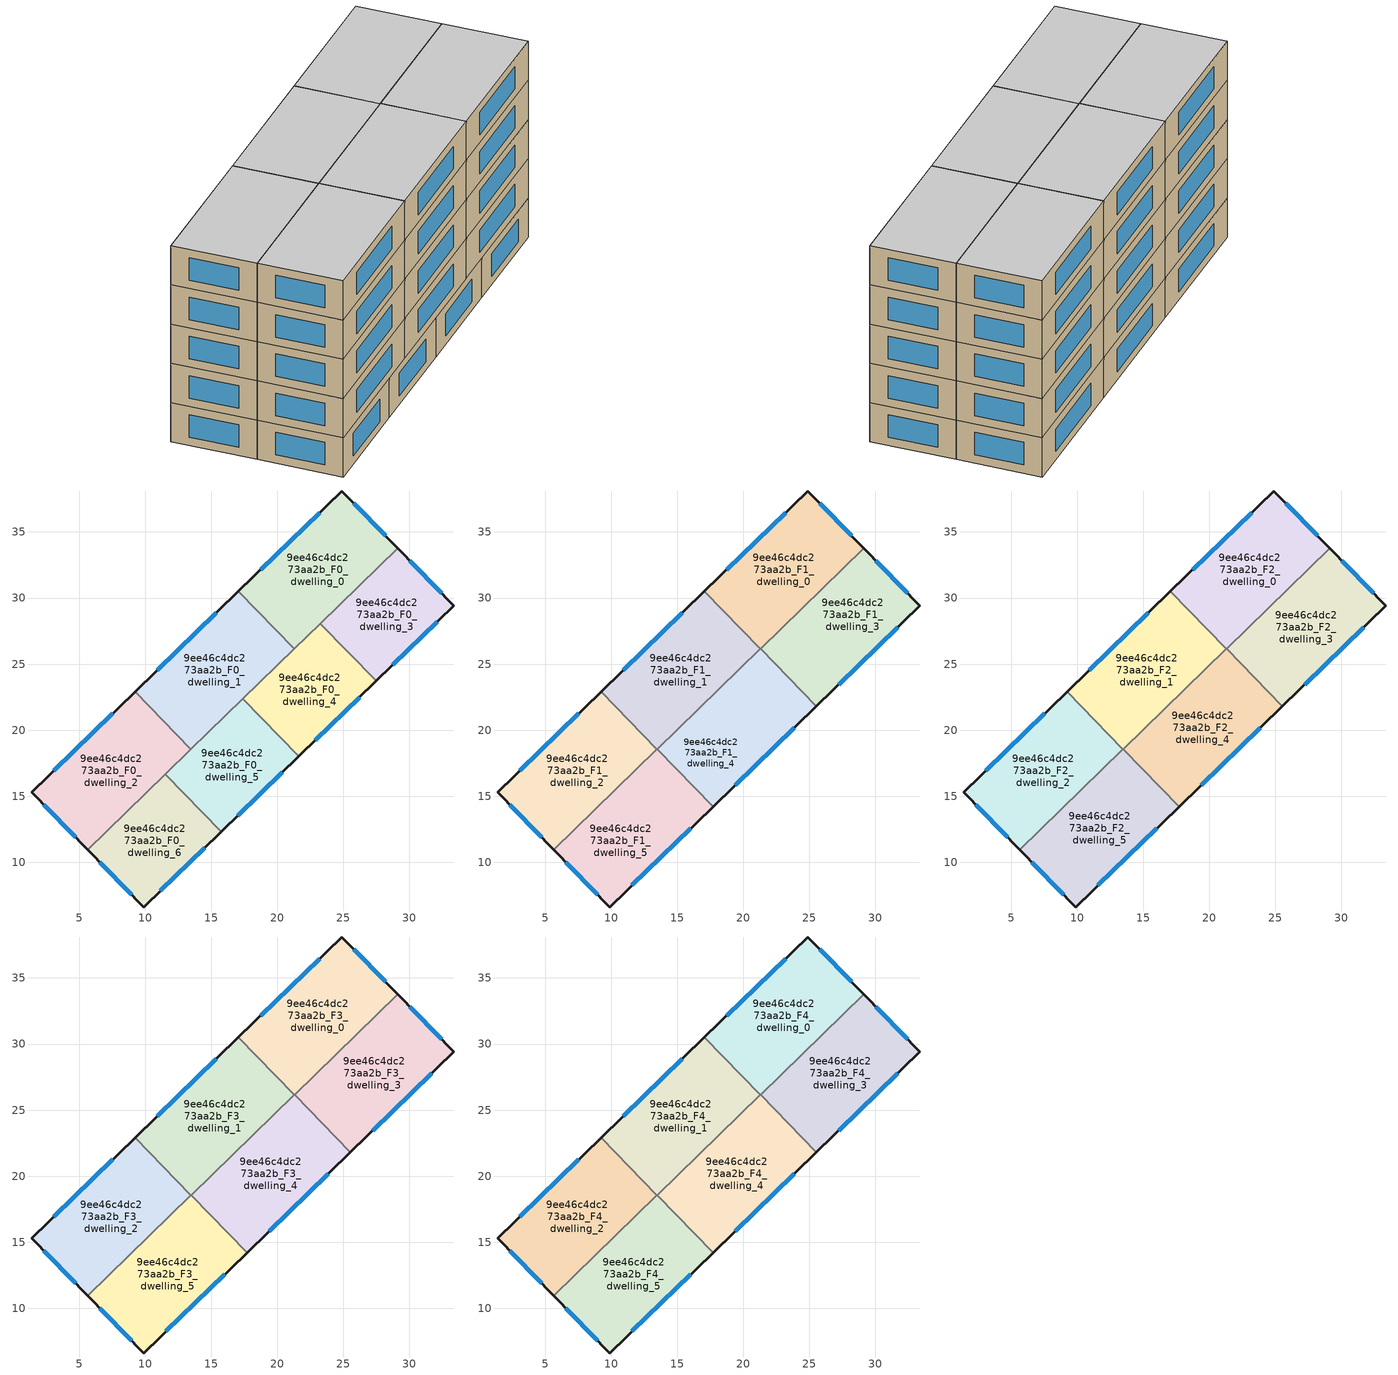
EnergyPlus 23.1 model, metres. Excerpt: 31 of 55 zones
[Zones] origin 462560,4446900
9ee46c4dc273aa2b_F0_dwelling_0
 floor ground (EU_floor_Construction): 24.88,38.1 29.12,33.77 21.29,26.16 17.06,30.5 z0
 wall outside (EU_wall_Construction): 29.12,33.77 24.88,38.1 17.06,30.5 z0:3
 wall to 9ee46c4dc273aa2b_F0_dwelling_1 (EU_wall_Construction): 17.06,30.5 21.29,26.16 z0:3
 wall to 9ee46c4dc273aa2b_F0_dwelling_3 (EU_wall_Construction): 23.26,28.07 29.12,33.77 z0:3
 wall to 9ee46c4dc273aa2b_F0_dwelling_4 (EU_wall_Construction): 21.29,26.16 23.26,28.07 z0:3
 window (EU_Window_Construction): 23.2,36.47 18.74,32.13 / 28.21,34.7 25.79,37.17 z0.64:2.36
9ee46c4dc273aa2b_F0_dwelling_1
 floor ground (EU_floor_Construction): 17.06,30.5 21.29,26.16 13.47,18.55 9.24,22.9 z0
 wall outside (EU_wall_Construction): 17.06,30.5 9.24,22.9 z0:3
 wall to 9ee46c4dc273aa2b_F0_dwelling_2 (EU_wall_Construction): 9.24,22.9 13.47,18.55 z0:3
 wall to 9ee46c4dc273aa2b_F0_dwelling_5 (EU_wall_Construction): 13.47,18.55 17.4,22.37 z0:3
 wall to 9ee46c4dc273aa2b_F0_dwelling_4 (EU_wall_Construction): 17.4,22.37 21.29,26.16 z0:3
 window (EU_Window_Construction): 15.39,28.87 10.92,24.53 z0.64:2.36
9ee46c4dc273aa2b_F0_dwelling_2
 floor ground (EU_floor_Construction): 9.24,22.9 13.47,18.55 5.66,10.95 1.42,15.29 z0
 wall outside (EU_wall_Construction): 9.24,22.9 1.42,15.29 5.66,10.95 z0:3
 wall to 9ee46c4dc273aa2b_F0_dwelling_6 (EU_wall_Construction): 5.66,10.95 11.53,16.66 z0:3
 wall to 9ee46c4dc273aa2b_F0_dwelling_5 (EU_wall_Construction): 11.53,16.66 13.47,18.55 z0:3
 window (EU_Window_Construction): 2.33,14.36 4.75,11.88 / 7.57,21.27 3.09,16.92 z0.64:2.36
9ee46c4dc273aa2b_F0_dwelling_3
 floor ground (EU_floor_Construction): 29.12,33.77 33.37,29.43 27.49,23.72 23.26,28.07 z0
 wall outside (EU_wall_Construction): 27.49,23.72 33.37,29.43 29.12,33.77 z0:3
 wall to 9ee46c4dc273aa2b_F0_dwelling_4 (EU_wall_Construction): 23.26,28.07 27.49,23.72 z0:3
 window (EU_Window_Construction): 32.46,30.36 30.03,32.84 / 28.75,24.95 32.11,28.21 z0.64:2.36
9ee46c4dc273aa2b_F0_dwelling_4
 floor ground (EU_floor_Construction): 23.26,28.07 27.49,23.72 21.63,18.02 17.4,22.37 z0
 wall outside (EU_wall_Construction): 21.63,18.02 27.49,23.72 z0:3
 wall to 9ee46c4dc273aa2b_F0_dwelling_5 (EU_wall_Construction): 17.4,22.37 21.63,18.02 z0:3
 window (EU_Window_Construction): 22.88,19.24 26.24,22.5 z0.64:2.36
9ee46c4dc273aa2b_F0_dwelling_5
 floor ground (EU_floor_Construction): 17.4,22.37 21.63,18.02 15.76,12.32 11.53,16.66 z0
 wall outside (EU_wall_Construction): 15.76,12.32 21.63,18.02 z0:3
 wall to 9ee46c4dc273aa2b_F0_dwelling_6 (EU_wall_Construction): 11.53,16.66 15.76,12.32 z0:3
 window (EU_Window_Construction): 17.02,13.54 20.37,16.8 z0.64:2.36
9ee46c4dc273aa2b_F0_dwelling_6
 floor ground (EU_floor_Construction): 11.53,16.66 15.76,12.32 9.91,6.62 5.66,10.95 z0
 wall outside (EU_wall_Construction): 5.66,10.95 9.91,6.62 15.76,12.32 z0:3
 window (EU_Window_Construction): 6.57,10.02 9,7.55 / 11.16,7.84 14.51,11.09 z0.64:2.36
9ee46c4dc273aa2b_F1_dwelling_0
 floor to 9ee46c4dc273aa2b_F0_dwelling_0 (EU_floor_Construction): 24.88,38.1 29.12,33.77 21.29,26.16 17.06,30.5 z3
 wall outside (EU_wall_Construction): 29.12,33.77 24.88,38.1 17.06,30.5 z3:6
 wall to 9ee46c4dc273aa2b_F1_dwelling_1 (EU_wall_Construction): 17.06,30.5 21.29,26.16 z3:6
 wall to 9ee46c4dc273aa2b_F1_dwelling_3 (EU_wall_Construction): 21.31,26.17 29.12,33.77 z3:6
 wall to 9ee46c4dc273aa2b_F1_dwelling_4 (EU_wall_Construction): 21.29,26.16 21.31,26.17 z3:6
 window (EU_Window_Construction): 23.2,36.47 18.74,32.13 / 28.21,34.7 25.79,37.17 z3.64:5.36
9ee46c4dc273aa2b_F1_dwelling_1
 floor to 9ee46c4dc273aa2b_F0_dwelling_1 (EU_floor_Construction): 17.06,30.5 21.29,26.16 13.47,18.55 9.24,22.9 z3
 wall outside (EU_wall_Construction): 17.06,30.5 9.24,22.9 z3:6
 wall to 9ee46c4dc273aa2b_F1_dwelling_2 (EU_wall_Construction): 9.24,22.9 13.47,18.55 z3:6
 wall to 9ee46c4dc273aa2b_F1_dwelling_4 (EU_wall_Construction): 13.49,18.57 21.29,26.16 z3:6
 wall to 9ee46c4dc273aa2b_F1_dwelling_5 (EU_wall_Construction): 13.47,18.55 13.49,18.57 z3:6
 window (EU_Window_Construction): 15.39,28.87 10.92,24.53 z3.64:5.36
9ee46c4dc273aa2b_F1_dwelling_2
 floor to 9ee46c4dc273aa2b_F0_dwelling_2 (EU_floor_Construction): 9.24,22.9 13.47,18.55 5.66,10.95 1.42,15.29 z3
 wall outside (EU_wall_Construction): 9.24,22.9 1.42,15.29 5.66,10.95 z3:6
 wall to 9ee46c4dc273aa2b_F1_dwelling_5 (EU_wall_Construction): 5.66,10.95 13.47,18.55 z3:6
 window (EU_Window_Construction): 2.33,14.36 4.75,11.88 / 7.57,21.27 3.09,16.92 z3.64:5.36
9ee46c4dc273aa2b_F1_dwelling_3
 floor to 9ee46c4dc273aa2b_F0_dwelling_3 (EU_floor_Construction): 29.12,33.77 33.37,29.43 27.49,23.72 23.26,28.07 z3
 floor to 9ee46c4dc273aa2b_F0_dwelling_4 (EU_floor_Construction): 23.26,28.07 27.49,23.72 25.54,21.82 21.31,26.17 z3
 wall outside (EU_wall_Construction): 25.54,21.82 33.37,29.43 29.12,33.77 z3:6
 wall to 9ee46c4dc273aa2b_F1_dwelling_4 (EU_wall_Construction): 21.31,26.17 25.54,21.82 z3:6
 window (EU_Window_Construction): 32.46,30.36 30.03,32.84 / 27.21,23.45 31.69,27.8 z3.64:5.36
9ee46c4dc273aa2b_F1_dwelling_4
 floor to 9ee46c4dc273aa2b_F0_dwelling_5 (EU_floor_Construction): 17.4,22.37 21.63,18.02 17.72,14.22 13.49,18.57 z3
 floor to 9ee46c4dc273aa2b_F0_dwelling_4 (EU_floor_Construction): 21.31,26.17 25.54,21.82 21.63,18.02 17.4,22.37 z3
 wall outside (EU_wall_Construction): 17.72,14.22 25.54,21.82 z3:6
 wall to 9ee46c4dc273aa2b_F1_dwelling_5 (EU_wall_Construction): 13.49,18.57 17.72,14.22 z3:6
 window (EU_Window_Construction): 19.39,15.85 23.86,20.19 z3.64:5.36
9ee46c4dc273aa2b_F1_dwelling_5
 floor to 9ee46c4dc273aa2b_F0_dwelling_5 (EU_floor_Construction): 13.49,18.57 17.72,14.22 15.76,12.32 11.53,16.66 z3
 floor to 9ee46c4dc273aa2b_F0_dwelling_6 (EU_floor_Construction): 11.53,16.66 15.76,12.32 9.91,6.62 5.66,10.95 z3
 wall outside (EU_wall_Construction): 5.66,10.95 9.91,6.62 17.72,14.22 z3:6
 window (EU_Window_Construction): 6.57,10.02 9,7.55 / 11.58,8.25 16.04,12.59 z3.64:5.36
9ee46c4dc273aa2b_F2_dwelling_0
 floor to 9ee46c4dc273aa2b_F1_dwelling_0 (EU_floor_Construction): 24.88,38.1 29.12,33.77 21.29,26.16 17.06,30.5 z6
 wall outside (EU_wall_Construction): 29.12,33.77 24.88,38.1 17.06,30.5 z6:9
 wall to 9ee46c4dc273aa2b_F2_dwelling_1 (EU_wall_Construction): 17.06,30.5 21.29,26.16 z6:9
 wall to 9ee46c4dc273aa2b_F2_dwelling_3 (EU_wall_Construction): 21.31,26.17 29.12,33.77 z6:9
 wall to 9ee46c4dc273aa2b_F2_dwelling_4 (EU_wall_Construction): 21.29,26.16 21.31,26.17 z6:9
 window (EU_Window_Construction): 23.2,36.47 18.74,32.13 / 28.21,34.7 25.79,37.17 z6.64:8.36
9ee46c4dc273aa2b_F2_dwelling_1
 floor to 9ee46c4dc273aa2b_F1_dwelling_1 (EU_floor_Construction): 17.06,30.5 21.29,26.16 13.47,18.55 9.24,22.9 z6
 wall outside (EU_wall_Construction): 17.06,30.5 9.24,22.9 z6:9
 wall to 9ee46c4dc273aa2b_F2_dwelling_2 (EU_wall_Construction): 9.24,22.9 13.47,18.55 z6:9
 wall to 9ee46c4dc273aa2b_F2_dwelling_4 (EU_wall_Construction): 13.49,18.57 21.29,26.16 z6:9
 wall to 9ee46c4dc273aa2b_F2_dwelling_5 (EU_wall_Construction): 13.47,18.55 13.49,18.57 z6:9
 window (EU_Window_Construction): 15.39,28.87 10.92,24.53 z6.64:8.36
9ee46c4dc273aa2b_F2_dwelling_2
 floor to 9ee46c4dc273aa2b_F1_dwelling_2 (EU_floor_Construction): 9.24,22.9 13.47,18.55 5.66,10.95 1.42,15.29 z6
 wall outside (EU_wall_Construction): 9.24,22.9 1.42,15.29 5.66,10.95 z6:9
 wall to 9ee46c4dc273aa2b_F2_dwelling_5 (EU_wall_Construction): 5.66,10.95 13.47,18.55 z6:9
 window (EU_Window_Construction): 2.33,14.36 4.75,11.88 / 7.57,21.27 3.09,16.92 z6.64:8.36
9ee46c4dc273aa2b_F2_dwelling_3
 floor to 9ee46c4dc273aa2b_F1_dwelling_3 (EU_floor_Construction): 29.12,33.77 33.37,29.43 25.54,21.82 21.31,26.17 z6
 wall outside (EU_wall_Construction): 25.54,21.82 33.37,29.43 29.12,33.77 z6:9
 wall to 9ee46c4dc273aa2b_F2_dwelling_4 (EU_wall_Construction): 21.31,26.17 25.54,21.82 z6:9
 window (EU_Window_Construction): 32.46,30.36 30.03,32.84 / 27.21,23.45 31.69,27.8 z6.64:8.36
9ee46c4dc273aa2b_F2_dwelling_4
 floor to 9ee46c4dc273aa2b_F1_dwelling_4 (EU_floor_Construction): 21.31,26.17 25.54,21.82 17.72,14.22 13.49,18.57 z6
 wall outside (EU_wall_Construction): 17.72,14.22 25.54,21.82 z6:9
 wall to 9ee46c4dc273aa2b_F2_dwelling_5 (EU_wall_Construction): 13.49,18.57 17.72,14.22 z6:9
 window (EU_Window_Construction): 19.39,15.85 23.86,20.19 z6.64:8.36
9ee46c4dc273aa2b_F2_dwelling_5
 floor to 9ee46c4dc273aa2b_F1_dwelling_5 (EU_floor_Construction): 13.49,18.57 17.72,14.22 9.91,6.62 5.66,10.95 z6
 wall outside (EU_wall_Construction): 5.66,10.95 9.91,6.62 17.72,14.22 z6:9
 window (EU_Window_Construction): 6.57,10.02 9,7.55 / 11.58,8.25 16.04,12.59 z6.64:8.36
9ee46c4dc273aa2b_F3_dwelling_0
 floor to 9ee46c4dc273aa2b_F2_dwelling_0 (EU_floor_Construction): 24.88,38.1 29.12,33.77 21.29,26.16 17.06,30.5 z9
 wall outside (EU_wall_Construction): 29.12,33.77 24.88,38.1 17.06,30.5 z9:12
 wall to 9ee46c4dc273aa2b_F3_dwelling_1 (EU_wall_Construction): 17.06,30.5 21.29,26.16 z9:12
 wall to 9ee46c4dc273aa2b_F3_dwelling_3 (EU_wall_Construction): 21.31,26.17 29.12,33.77 z9:12
 wall to 9ee46c4dc273aa2b_F3_dwelling_4 (EU_wall_Construction): 21.29,26.16 21.31,26.17 z9:12
 window (EU_Window_Construction): 23.2,36.47 18.74,32.13 / 28.21,34.7 25.79,37.17 z9.64:11.36
9ee46c4dc273aa2b_F3_dwelling_1
 floor to 9ee46c4dc273aa2b_F2_dwelling_1 (EU_floor_Construction): 17.06,30.5 21.29,26.16 13.47,18.55 9.24,22.9 z9
 wall outside (EU_wall_Construction): 17.06,30.5 9.24,22.9 z9:12
 wall to 9ee46c4dc273aa2b_F3_dwelling_2 (EU_wall_Construction): 9.24,22.9 13.47,18.55 z9:12
 wall to 9ee46c4dc273aa2b_F3_dwelling_4 (EU_wall_Construction): 13.49,18.57 21.29,26.16 z9:12
 wall to 9ee46c4dc273aa2b_F3_dwelling_5 (EU_wall_Construction): 13.47,18.55 13.49,18.57 z9:12
 window (EU_Window_Construction): 15.39,28.87 10.92,24.53 z9.64:11.36
9ee46c4dc273aa2b_F3_dwelling_2
 floor to 9ee46c4dc273aa2b_F2_dwelling_2 (EU_floor_Construction): 9.24,22.9 13.47,18.55 5.66,10.95 1.42,15.29 z9
 wall outside (EU_wall_Construction): 9.24,22.9 1.42,15.29 5.66,10.95 z9:12
 wall to 9ee46c4dc273aa2b_F3_dwelling_5 (EU_wall_Construction): 5.66,10.95 13.47,18.55 z9:12
 window (EU_Window_Construction): 2.33,14.36 4.75,11.88 / 7.57,21.27 3.09,16.92 z9.64:11.36
9ee46c4dc273aa2b_F3_dwelling_3
 floor to 9ee46c4dc273aa2b_F2_dwelling_3 (EU_floor_Construction): 29.12,33.77 33.37,29.43 25.54,21.82 21.31,26.17 z9
 wall outside (EU_wall_Construction): 25.54,21.82 33.37,29.43 29.12,33.77 z9:12
 wall to 9ee46c4dc273aa2b_F3_dwelling_4 (EU_wall_Construction): 21.31,26.17 25.54,21.82 z9:12
 window (EU_Window_Construction): 32.46,30.36 30.03,32.84 / 27.21,23.45 31.69,27.8 z9.64:11.36
9ee46c4dc273aa2b_F3_dwelling_4
 floor to 9ee46c4dc273aa2b_F2_dwelling_4 (EU_floor_Construction): 21.31,26.17 25.54,21.82 17.72,14.22 13.49,18.57 z9
 wall outside (EU_wall_Construction): 17.72,14.22 25.54,21.82 z9:12
 wall to 9ee46c4dc273aa2b_F3_dwelling_5 (EU_wall_Construction): 13.49,18.57 17.72,14.22 z9:12
 window (EU_Window_Construction): 19.39,15.85 23.86,20.19 z9.64:11.36
9ee46c4dc273aa2b_F3_dwelling_5
 floor to 9ee46c4dc273aa2b_F2_dwelling_5 (EU_floor_Construction): 13.49,18.57 17.72,14.22 9.91,6.62 5.66,10.95 z9
 wall outside (EU_wall_Construction): 5.66,10.95 9.91,6.62 17.72,14.22 z9:12
 window (EU_Window_Construction): 6.57,10.02 9,7.55 / 11.58,8.25 16.04,12.59 z9.64:11.36
9ee46c4dc273aa2b_F4_dwelling_0
 floor to 9ee46c4dc273aa2b_F3_dwelling_0 (EU_floor_Construction): 24.88,38.1 29.12,33.77 21.29,26.16 17.06,30.5 z12
 wall outside (EU_wall_Construction): 29.12,33.77 24.88,38.1 17.06,30.5 z12:15
 wall to 9ee46c4dc273aa2b_F4_dwelling_1 (EU_wall_Construction): 17.06,30.5 21.29,26.16 z12:15
 wall to 9ee46c4dc273aa2b_F4_dwelling_3 (EU_wall_Construction): 21.31,26.17 29.12,33.77 z12:15
 wall to 9ee46c4dc273aa2b_F4_dwelling_4 (EU_wall_Construction): 21.29,26.16 21.31,26.17 z12:15
 window (EU_Window_Construction): 23.2,36.47 18.74,32.13 / 28.21,34.7 25.79,37.17 z12.64:14.36
 ceiling to 9ee46c4dc273aa2b_F5_dwelling_0 (EU_floor_Construction): 29.12,33.77 24.88,38.1 17.06,30.5 21.29,26.16 z15
9ee46c4dc273aa2b_F4_dwelling_1
 floor to 9ee46c4dc273aa2b_F3_dwelling_1 (EU_floor_Construction): 17.06,30.5 21.29,26.16 13.47,18.55 9.24,22.9 z12
 wall outside (EU_wall_Construction): 17.06,30.5 9.24,22.9 z12:15
 wall to 9ee46c4dc273aa2b_F4_dwelling_2 (EU_wall_Construction): 9.24,22.9 13.47,18.55 z12:15
 wall to 9ee46c4dc273aa2b_F4_dwelling_4 (EU_wall_Construction): 13.49,18.57 21.29,26.16 z12:15
 wall to 9ee46c4dc273aa2b_F4_dwelling_5 (EU_wall_Construction): 13.47,18.55 13.49,18.57 z12:15
 window (EU_Window_Construction): 15.39,28.87 10.92,24.53 z12.64:14.36
 ceiling to 9ee46c4dc273aa2b_F5_dwelling_1 (EU_floor_Construction): 21.29,26.16 17.06,30.5 9.24,22.9 13.47,18.55 z15
9ee46c4dc273aa2b_F4_dwelling_2
 floor to 9ee46c4dc273aa2b_F3_dwelling_2 (EU_floor_Construction): 9.24,22.9 13.47,18.55 5.66,10.95 1.42,15.29 z12
 wall outside (EU_wall_Construction): 9.24,22.9 1.42,15.29 5.66,10.95 z12:15
 wall to 9ee46c4dc273aa2b_F4_dwelling_5 (EU_wall_Construction): 5.66,10.95 13.47,18.55 z12:15
 window (EU_Window_Construction): 2.33,14.36 4.75,11.88 / 7.57,21.27 3.09,16.92 z12.64:14.36
 ceiling to 9ee46c4dc273aa2b_F5_dwelling_2 (EU_floor_Construction): 13.47,18.55 9.24,22.9 1.42,15.29 5.66,10.95 z15
9ee46c4dc273aa2b_F4_dwelling_3
 floor to 9ee46c4dc273aa2b_F3_dwelling_3 (EU_floor_Construction): 29.12,33.77 33.37,29.43 25.54,21.82 21.31,26.17 z12
 wall outside (EU_wall_Construction): 25.54,21.82 33.37,29.43 29.12,33.77 z12:15
 wall to 9ee46c4dc273aa2b_F4_dwelling_4 (EU_wall_Construction): 21.31,26.17 25.54,21.82 z12:15
 window (EU_Window_Construction): 32.46,30.36 30.03,32.84 / 27.21,23.45 31.69,27.8 z12.64:14.36
 ceiling to 9ee46c4dc273aa2b_F5_dwelling_3 (EU_floor_Construction): 33.37,29.43 29.12,33.77 21.31,26.17 25.54,21.82 z15
9ee46c4dc273aa2b_F4_dwelling_4
 floor to 9ee46c4dc273aa2b_F3_dwelling_4 (EU_floor_Construction): 21.31,26.17 25.54,21.82 17.72,14.22 13.49,18.57 z12
 wall outside (EU_wall_Construction): 17.72,14.22 25.54,21.82 z12:15
 wall to 9ee46c4dc273aa2b_F4_dwelling_5 (EU_wall_Construction): 13.49,18.57 17.72,14.22 z12:15
 window (EU_Window_Construction): 19.39,15.85 23.86,20.19 z12.64:14.36
 ceiling to 9ee46c4dc273aa2b_F5_dwelling_4 (EU_floor_Construction): 25.54,21.82 21.31,26.17 13.49,18.57 17.72,14.22 z15
9ee46c4dc273aa2b_F4_dwelling_5
 floor to 9ee46c4dc273aa2b_F3_dwelling_5 (EU_floor_Construction): 13.49,18.57 17.72,14.22 9.91,6.62 5.66,10.95 z12
 wall outside (EU_wall_Construction): 5.66,10.95 9.91,6.62 17.72,14.22 z12:15
 window (EU_Window_Construction): 6.57,10.02 9,7.55 / 11.58,8.25 16.04,12.59 z12.64:14.36
 ceiling to 9ee46c4dc273aa2b_F5_dwelling_5 (EU_floor_Construction): 17.72,14.22 13.49,18.57 5.66,10.95 9.91,6.62 z15
[Building]
EU S2 Campaign: North Axis=0; Terrain=City; Solar Distribution=FullExterior
[Site:Location]
Yerevan-Zvartnots.Intl.AP: Latitude=40.15; Longitude=44.383; Time Zone=4; Elevation=854
[SizingPeriod:WeatherFileDays]
AnnualSizingPeriod: Begin Month=1; Begin Day of Month=1; End Month=12; End Day of Month=31; Day of Week for Start Day=Monday; Use Weather File Daylight Saving Period=No; Use Weather File Rain and Snow Indicators=No
[MATERIAL]
EU_InternalMass_Material: Roughness=MediumRough; Thickness=0.1; Conductivity=1; Density=1800; Specific Heat=900; Thermal Absorptance=0.9; Solar Absorptance=0.7; Visible Absorptance=0.7
[MATERIAL:NOMASS] Roughness=MediumRough; Thermal Absorptance=0.9; Solar Absorptance=0.7; Visible Absorptance=0.7
Name | Thermal Resistance
EU_wall_NoMass | 1.05043
EU_floor_NoMass | 0.478065
[WINDOWMATERIAL:SIMPLEGLAZINGSYSTEM]
EU_Window_SimpleGlazing: UFactor=2.5566; Solar Heat Gain Coefficient=0.75; Visible Transmittance=0.75
[CONSTRUCTION]
EU_wall_Construction: EU_wall_NoMass
EU_floor_Construction: EU_floor_NoMass
EU_Window_Construction: EU_Window_SimpleGlazing
EU_InternalMass_Construction: EU_InternalMass_Material
[ZONE] Type=1; Multiplier=1; Ceiling Height=autocalculate; Floor Area=autocalculate; Part of Total Floor Area=Yes
Name | Volume
9ee46c4dc273aa2b_F0_dwelling_0; 9ee46c4dc273aa2b_F1_dwelling_0; 9ee46c4dc273aa2b_F2_dwelling_0; 9ee46c4dc273aa2b_F3_dwelling_0; 9ee46c4dc273aa2b_F4_dwelling_0 | 198.496
9ee46c4dc273aa2b_F0_dwelling_1; 9ee46c4dc273aa2b_F1_dwelling_1; 9ee46c4dc273aa2b_F2_dwelling_1; 9ee46c4dc273aa2b_F3_dwelling_1; 9ee46c4dc273aa2b_F4_dwelling_1; 9ee46c4dc273aa2b_F1_dwelling_4; 9ee46c4dc273aa2b_F2_dwelling_4; 9ee46c4dc273aa2b_F3_dwelling_4; 9ee46c4dc273aa2b_F4_dwelling_4 | 198.489
9ee46c4dc273aa2b_F0_dwelling_2; 9ee46c4dc273aa2b_F1_dwelling_2; 9ee46c4dc273aa2b_F2_dwelling_2; 9ee46c4dc273aa2b_F3_dwelling_2; 9ee46c4dc273aa2b_F4_dwelling_2 | 198.497
9ee46c4dc273aa2b_F0_dwelling_3 | 148.884
9ee46c4dc273aa2b_F1_dwelling_3; 9ee46c4dc273aa2b_F2_dwelling_3; 9ee46c4dc273aa2b_F3_dwelling_3; 9ee46c4dc273aa2b_F4_dwelling_3 | 198.502
9ee46c4dc273aa2b_F0_dwelling_4 | 148.872
9ee46c4dc273aa2b_F0_dwelling_5 | 148.898
9ee46c4dc273aa2b_F1_dwelling_5; 9ee46c4dc273aa2b_F2_dwelling_5; 9ee46c4dc273aa2b_F3_dwelling_5; 9ee46c4dc273aa2b_F4_dwelling_5 | 198.515
9ee46c4dc273aa2b_F0_dwelling_6 | 148.883
[INTERNALMASS] Construction=EU_InternalMass_Construction
Name | Zone or ZoneList | Surface Area
9ee46c4dc273aa2b_F0_dwelling_0_EU_InternalMass | 9ee46c4dc273aa2b_F0_dwelling_0 | 66.1656
9ee46c4dc273aa2b_F0_dwelling_1_EU_InternalMass | 9ee46c4dc273aa2b_F0_dwelling_1 | 66.1629
9ee46c4dc273aa2b_F0_dwelling_2_EU_InternalMass | 9ee46c4dc273aa2b_F0_dwelling_2 | 66.1656
9ee46c4dc273aa2b_F0_dwelling_3_EU_InternalMass | 9ee46c4dc273aa2b_F0_dwelling_3 | 49.6278
9ee46c4dc273aa2b_F0_dwelling_4_EU_InternalMass | 9ee46c4dc273aa2b_F0_dwelling_4 | 49.6241
9ee46c4dc273aa2b_F0_dwelling_5_EU_InternalMass | 9ee46c4dc273aa2b_F0_dwelling_5 | 49.6326
9ee46c4dc273aa2b_F0_dwelling_6_EU_InternalMass | 9ee46c4dc273aa2b_F0_dwelling_6 | 49.6278
9ee46c4dc273aa2b_F1_dwelling_0_EU_InternalMass | 9ee46c4dc273aa2b_F1_dwelling_0 | 66.1656
9ee46c4dc273aa2b_F1_dwelling_1_EU_InternalMass | 9ee46c4dc273aa2b_F1_dwelling_1 | 66.1629
9ee46c4dc273aa2b_F1_dwelling_2_EU_InternalMass | 9ee46c4dc273aa2b_F1_dwelling_2 | 66.1656
9ee46c4dc273aa2b_F1_dwelling_3_EU_InternalMass | 9ee46c4dc273aa2b_F1_dwelling_3 | 66.1672
9ee46c4dc273aa2b_F1_dwelling_4_EU_InternalMass | 9ee46c4dc273aa2b_F1_dwelling_4 | 66.1629
9ee46c4dc273aa2b_F1_dwelling_5_EU_InternalMass | 9ee46c4dc273aa2b_F1_dwelling_5 | 66.1716
9ee46c4dc273aa2b_F2_dwelling_0_EU_InternalMass | 9ee46c4dc273aa2b_F2_dwelling_0 | 66.1656
9ee46c4dc273aa2b_F2_dwelling_1_EU_InternalMass | 9ee46c4dc273aa2b_F2_dwelling_1 | 66.1629
9ee46c4dc273aa2b_F2_dwelling_2_EU_InternalMass | 9ee46c4dc273aa2b_F2_dwelling_2 | 66.1656
9ee46c4dc273aa2b_F2_dwelling_3_EU_InternalMass | 9ee46c4dc273aa2b_F2_dwelling_3 | 66.1672
9ee46c4dc273aa2b_F2_dwelling_4_EU_InternalMass | 9ee46c4dc273aa2b_F2_dwelling_4 | 66.1629
9ee46c4dc273aa2b_F2_dwelling_5_EU_InternalMass | 9ee46c4dc273aa2b_F2_dwelling_5 | 66.1716
9ee46c4dc273aa2b_F3_dwelling_0_EU_InternalMass | 9ee46c4dc273aa2b_F3_dwelling_0 | 66.1656
9ee46c4dc273aa2b_F3_dwelling_1_EU_InternalMass | 9ee46c4dc273aa2b_F3_dwelling_1 | 66.1629
9ee46c4dc273aa2b_F3_dwelling_2_EU_InternalMass | 9ee46c4dc273aa2b_F3_dwelling_2 | 66.1656
9ee46c4dc273aa2b_F3_dwelling_3_EU_InternalMass | 9ee46c4dc273aa2b_F3_dwelling_3 | 66.1672
9ee46c4dc273aa2b_F3_dwelling_4_EU_InternalMass | 9ee46c4dc273aa2b_F3_dwelling_4 | 66.1629
9ee46c4dc273aa2b_F3_dwelling_5_EU_InternalMass | 9ee46c4dc273aa2b_F3_dwelling_5 | 66.1716
9ee46c4dc273aa2b_F4_dwelling_0_EU_InternalMass | 9ee46c4dc273aa2b_F4_dwelling_0 | 66.1656
9ee46c4dc273aa2b_F4_dwelling_1_EU_InternalMass | 9ee46c4dc273aa2b_F4_dwelling_1 | 66.1629
9ee46c4dc273aa2b_F4_dwelling_2_EU_InternalMass | 9ee46c4dc273aa2b_F4_dwelling_2 | 66.1656
9ee46c4dc273aa2b_F4_dwelling_3_EU_InternalMass | 9ee46c4dc273aa2b_F4_dwelling_3 | 66.1672
9ee46c4dc273aa2b_F4_dwelling_4_EU_InternalMass | 9ee46c4dc273aa2b_F4_dwelling_4 | 66.1629
9ee46c4dc273aa2b_F4_dwelling_5_EU_InternalMass | 9ee46c4dc273aa2b_F4_dwelling_5 | 66.1716
[OTHEREQUIPMENT] Fuel Type=Electricity; Design Level Calculation Method=Watts/Area; Power per Zone Floor Area=1; Fraction Latent=0; Fraction Radiant=0; Fraction Lost=0; Carbon Dioxide Generation Rate=0; EndUse Subcategory=EU_Step8_InternalGains
Name | Zone or ZoneList or Space or SpaceList | Schedule
EU_Step8_InternalGain_9ee46c4dc273aa2b_F0_dwelling_0_f000 | 9ee46c4dc273aa2b_F0_dwelling_0 | EU_Step8_GainSchedule_9ee46c4dc273aa2b_F0_dwelling_0_f000
EU_Step8_InternalGain_9ee46c4dc273aa2b_F0_dwelling_1_f000 | 9ee46c4dc273aa2b_F0_dwelling_1 | EU_Step8_GainSchedule_9ee46c4dc273aa2b_F0_dwelling_1_f000
EU_Step8_InternalGain_9ee46c4dc273aa2b_F0_dwelling_2_f000 | 9ee46c4dc273aa2b_F0_dwelling_2 | EU_Step8_GainSchedule_9ee46c4dc273aa2b_F0_dwelling_2_f000
EU_Step8_InternalGain_9ee46c4dc273aa2b_F0_dwelling_3_f000 | 9ee46c4dc273aa2b_F0_dwelling_3 | EU_Step8_GainSchedule_9ee46c4dc273aa2b_F0_dwelling_3_f000
EU_Step8_InternalGain_9ee46c4dc273aa2b_F0_dwelling_4_f000 | 9ee46c4dc273aa2b_F0_dwelling_4 | EU_Step8_GainSchedule_9ee46c4dc273aa2b_F0_dwelling_4_f000
EU_Step8_InternalGain_9ee46c4dc273aa2b_F0_dwelling_5_f000 | 9ee46c4dc273aa2b_F0_dwelling_5 | EU_Step8_GainSchedule_9ee46c4dc273aa2b_F0_dwelling_5_f000
EU_Step8_InternalGain_9ee46c4dc273aa2b_F0_dwelling_6_f000 | 9ee46c4dc273aa2b_F0_dwelling_6 | EU_Step8_GainSchedule_9ee46c4dc273aa2b_F0_dwelling_6_f000
EU_Step8_InternalGain_9ee46c4dc273aa2b_F1_dwelling_0_f000 | 9ee46c4dc273aa2b_F1_dwelling_0 | EU_Step8_GainSchedule_9ee46c4dc273aa2b_F1_dwelling_0_f000
EU_Step8_InternalGain_9ee46c4dc273aa2b_F1_dwelling_1_f000 | 9ee46c4dc273aa2b_F1_dwelling_1 | EU_Step8_GainSchedule_9ee46c4dc273aa2b_F1_dwelling_1_f000
EU_Step8_InternalGain_9ee46c4dc273aa2b_F1_dwelling_2_f000 | 9ee46c4dc273aa2b_F1_dwelling_2 | EU_Step8_GainSchedule_9ee46c4dc273aa2b_F1_dwelling_2_f000
EU_Step8_InternalGain_9ee46c4dc273aa2b_F1_dwelling_3_f000 | 9ee46c4dc273aa2b_F1_dwelling_3 | EU_Step8_GainSchedule_9ee46c4dc273aa2b_F1_dwelling_3_f000
EU_Step8_InternalGain_9ee46c4dc273aa2b_F1_dwelling_4_f000 | 9ee46c4dc273aa2b_F1_dwelling_4 | EU_Step8_GainSchedule_9ee46c4dc273aa2b_F1_dwelling_4_f000
EU_Step8_InternalGain_9ee46c4dc273aa2b_F1_dwelling_5_f000 | 9ee46c4dc273aa2b_F1_dwelling_5 | EU_Step8_GainSchedule_9ee46c4dc273aa2b_F1_dwelling_5_f000
EU_Step8_InternalGain_9ee46c4dc273aa2b_F2_dwelling_0_f000 | 9ee46c4dc273aa2b_F2_dwelling_0 | EU_Step8_GainSchedule_9ee46c4dc273aa2b_F2_dwelling_0_f000
EU_Step8_InternalGain_9ee46c4dc273aa2b_F2_dwelling_1_f000 | 9ee46c4dc273aa2b_F2_dwelling_1 | EU_Step8_GainSchedule_9ee46c4dc273aa2b_F2_dwelling_1_f000
EU_Step8_InternalGain_9ee46c4dc273aa2b_F2_dwelling_2_f000 | 9ee46c4dc273aa2b_F2_dwelling_2 | EU_Step8_GainSchedule_9ee46c4dc273aa2b_F2_dwelling_2_f000
EU_Step8_InternalGain_9ee46c4dc273aa2b_F2_dwelling_3_f000 | 9ee46c4dc273aa2b_F2_dwelling_3 | EU_Step8_GainSchedule_9ee46c4dc273aa2b_F2_dwelling_3_f000
EU_Step8_InternalGain_9ee46c4dc273aa2b_F2_dwelling_4_f000 | 9ee46c4dc273aa2b_F2_dwelling_4 | EU_Step8_GainSchedule_9ee46c4dc273aa2b_F2_dwelling_4_f000
EU_Step8_InternalGain_9ee46c4dc273aa2b_F2_dwelling_5_f000 | 9ee46c4dc273aa2b_F2_dwelling_5 | EU_Step8_GainSchedule_9ee46c4dc273aa2b_F2_dwelling_5_f000
EU_Step8_InternalGain_9ee46c4dc273aa2b_F3_dwelling_0_f000 | 9ee46c4dc273aa2b_F3_dwelling_0 | EU_Step8_GainSchedule_9ee46c4dc273aa2b_F3_dwelling_0_f000
EU_Step8_InternalGain_9ee46c4dc273aa2b_F3_dwelling_1_f000 | 9ee46c4dc273aa2b_F3_dwelling_1 | EU_Step8_GainSchedule_9ee46c4dc273aa2b_F3_dwelling_1_f000
EU_Step8_InternalGain_9ee46c4dc273aa2b_F3_dwelling_2_f000 | 9ee46c4dc273aa2b_F3_dwelling_2 | EU_Step8_GainSchedule_9ee46c4dc273aa2b_F3_dwelling_2_f000
EU_Step8_InternalGain_9ee46c4dc273aa2b_F3_dwelling_3_f000 | 9ee46c4dc273aa2b_F3_dwelling_3 | EU_Step8_GainSchedule_9ee46c4dc273aa2b_F3_dwelling_3_f000
EU_Step8_InternalGain_9ee46c4dc273aa2b_F3_dwelling_4_f000 | 9ee46c4dc273aa2b_F3_dwelling_4 | EU_Step8_GainSchedule_9ee46c4dc273aa2b_F3_dwelling_4_f000
EU_Step8_InternalGain_9ee46c4dc273aa2b_F3_dwelling_5_f000 | 9ee46c4dc273aa2b_F3_dwelling_5 | EU_Step8_GainSchedule_9ee46c4dc273aa2b_F3_dwelling_5_f000
EU_Step8_InternalGain_9ee46c4dc273aa2b_F4_dwelling_0_f000 | 9ee46c4dc273aa2b_F4_dwelling_0 | EU_Step8_GainSchedule_9ee46c4dc273aa2b_F4_dwelling_0_f000
EU_Step8_InternalGain_9ee46c4dc273aa2b_F4_dwelling_1_f000 | 9ee46c4dc273aa2b_F4_dwelling_1 | EU_Step8_GainSchedule_9ee46c4dc273aa2b_F4_dwelling_1_f000
EU_Step8_InternalGain_9ee46c4dc273aa2b_F4_dwelling_2_f000 | 9ee46c4dc273aa2b_F4_dwelling_2 | EU_Step8_GainSchedule_9ee46c4dc273aa2b_F4_dwelling_2_f000
EU_Step8_InternalGain_9ee46c4dc273aa2b_F4_dwelling_3_f000 | 9ee46c4dc273aa2b_F4_dwelling_3 | EU_Step8_GainSchedule_9ee46c4dc273aa2b_F4_dwelling_3_f000
EU_Step8_InternalGain_9ee46c4dc273aa2b_F4_dwelling_4_f000 | 9ee46c4dc273aa2b_F4_dwelling_4 | EU_Step8_GainSchedule_9ee46c4dc273aa2b_F4_dwelling_4_f000
EU_Step8_InternalGain_9ee46c4dc273aa2b_F4_dwelling_5_f000 | 9ee46c4dc273aa2b_F4_dwelling_5 | EU_Step8_GainSchedule_9ee46c4dc273aa2b_F4_dwelling_5_f000
[ZONEVENTILATION:DESIGNFLOWRATE] Schedule=EU_AlwaysOn; Design Flow Rate Calculation Method=AirChanges/Hour; Air Changes per Hour=0.557805; Ventilation Type=Natural; Fan Pressure Rise=0; Fan Total Efficiency=1; Constant Term Coefficient=1; Temperature Term Coefficient=0; Velocity Term Coefficient=0; Velocity Squared Term Coefficient=0; Minimum Indoor Temperature=-100; Maximum Indoor Temperature=100; Delta Temperature=-100; Minimum Outdoor Temperature=-100; Maximum Outdoor Temperature=100; Maximum Wind Speed=40
Name | Zone or ZoneList or Space or SpaceList
EU_ConstantAir_9ee46c4dc273aa2b_F0_dwelling_0 | 9ee46c4dc273aa2b_F0_dwelling_0
EU_ConstantAir_9ee46c4dc273aa2b_F0_dwelling_1 | 9ee46c4dc273aa2b_F0_dwelling_1
EU_ConstantAir_9ee46c4dc273aa2b_F0_dwelling_2 | 9ee46c4dc273aa2b_F0_dwelling_2
EU_ConstantAir_9ee46c4dc273aa2b_F0_dwelling_3 | 9ee46c4dc273aa2b_F0_dwelling_3
EU_ConstantAir_9ee46c4dc273aa2b_F0_dwelling_4 | 9ee46c4dc273aa2b_F0_dwelling_4
EU_ConstantAir_9ee46c4dc273aa2b_F0_dwelling_5 | 9ee46c4dc273aa2b_F0_dwelling_5
EU_ConstantAir_9ee46c4dc273aa2b_F0_dwelling_6 | 9ee46c4dc273aa2b_F0_dwelling_6
EU_ConstantAir_9ee46c4dc273aa2b_F1_dwelling_0 | 9ee46c4dc273aa2b_F1_dwelling_0
EU_ConstantAir_9ee46c4dc273aa2b_F1_dwelling_1 | 9ee46c4dc273aa2b_F1_dwelling_1
EU_ConstantAir_9ee46c4dc273aa2b_F1_dwelling_2 | 9ee46c4dc273aa2b_F1_dwelling_2
EU_ConstantAir_9ee46c4dc273aa2b_F1_dwelling_3 | 9ee46c4dc273aa2b_F1_dwelling_3
EU_ConstantAir_9ee46c4dc273aa2b_F1_dwelling_4 | 9ee46c4dc273aa2b_F1_dwelling_4
EU_ConstantAir_9ee46c4dc273aa2b_F1_dwelling_5 | 9ee46c4dc273aa2b_F1_dwelling_5
EU_ConstantAir_9ee46c4dc273aa2b_F2_dwelling_0 | 9ee46c4dc273aa2b_F2_dwelling_0
EU_ConstantAir_9ee46c4dc273aa2b_F2_dwelling_1 | 9ee46c4dc273aa2b_F2_dwelling_1
EU_ConstantAir_9ee46c4dc273aa2b_F2_dwelling_2 | 9ee46c4dc273aa2b_F2_dwelling_2
EU_ConstantAir_9ee46c4dc273aa2b_F2_dwelling_3 | 9ee46c4dc273aa2b_F2_dwelling_3
EU_ConstantAir_9ee46c4dc273aa2b_F2_dwelling_4 | 9ee46c4dc273aa2b_F2_dwelling_4
EU_ConstantAir_9ee46c4dc273aa2b_F2_dwelling_5 | 9ee46c4dc273aa2b_F2_dwelling_5
EU_ConstantAir_9ee46c4dc273aa2b_F3_dwelling_0 | 9ee46c4dc273aa2b_F3_dwelling_0
EU_ConstantAir_9ee46c4dc273aa2b_F3_dwelling_1 | 9ee46c4dc273aa2b_F3_dwelling_1
EU_ConstantAir_9ee46c4dc273aa2b_F3_dwelling_2 | 9ee46c4dc273aa2b_F3_dwelling_2
EU_ConstantAir_9ee46c4dc273aa2b_F3_dwelling_3 | 9ee46c4dc273aa2b_F3_dwelling_3
EU_ConstantAir_9ee46c4dc273aa2b_F3_dwelling_4 | 9ee46c4dc273aa2b_F3_dwelling_4
EU_ConstantAir_9ee46c4dc273aa2b_F3_dwelling_5 | 9ee46c4dc273aa2b_F3_dwelling_5
EU_ConstantAir_9ee46c4dc273aa2b_F4_dwelling_0 | 9ee46c4dc273aa2b_F4_dwelling_0
EU_ConstantAir_9ee46c4dc273aa2b_F4_dwelling_1 | 9ee46c4dc273aa2b_F4_dwelling_1
EU_ConstantAir_9ee46c4dc273aa2b_F4_dwelling_2 | 9ee46c4dc273aa2b_F4_dwelling_2
EU_ConstantAir_9ee46c4dc273aa2b_F4_dwelling_3 | 9ee46c4dc273aa2b_F4_dwelling_3
EU_ConstantAir_9ee46c4dc273aa2b_F4_dwelling_4 | 9ee46c4dc273aa2b_F4_dwelling_4
EU_ConstantAir_9ee46c4dc273aa2b_F4_dwelling_5 | 9ee46c4dc273aa2b_F4_dwelling_5
[HVACTEMPLATE:THERMOSTAT] Constant Heating Setpoint=20; Constant Cooling Setpoint=50
EU_HeatOnly_9ee46c4dc273aa2b_F0_dwelling_0; EU_HeatOnly_9ee46c4dc273aa2b_F0_dwelling_1; EU_HeatOnly_9ee46c4dc273aa2b_F0_dwelling_2; EU_HeatOnly_9ee46c4dc273aa2b_F0_dwelling_3; EU_HeatOnly_9ee46c4dc273aa2b_F0_dwelling_4; EU_HeatOnly_9ee46c4dc273aa2b_F0_dwelling_5; EU_HeatOnly_9ee46c4dc273aa2b_F0_dwelling_6; EU_HeatOnly_9ee46c4dc273aa2b_F1_dwelling_0; EU_HeatOnly_9ee46c4dc273aa2b_F1_dwelling_1; EU_HeatOnly_9ee46c4dc273aa2b_F1_dwelling_2; EU_HeatOnly_9ee46c4dc273aa2b_F1_dwelling_3; EU_HeatOnly_9ee46c4dc273aa2b_F1_dwelling_4; EU_HeatOnly_9ee46c4dc273aa2b_F1_dwelling_5; EU_HeatOnly_9ee46c4dc273aa2b_F2_dwelling_0; EU_HeatOnly_9ee46c4dc273aa2b_F2_dwelling_1; EU_HeatOnly_9ee46c4dc273aa2b_F2_dwelling_2; EU_HeatOnly_9ee46c4dc273aa2b_F2_dwelling_3; EU_HeatOnly_9ee46c4dc273aa2b_F2_dwelling_4; EU_HeatOnly_9ee46c4dc273aa2b_F2_dwelling_5; EU_HeatOnly_9ee46c4dc273aa2b_F3_dwelling_0; EU_HeatOnly_9ee46c4dc273aa2b_F3_dwelling_1; EU_HeatOnly_9ee46c4dc273aa2b_F3_dwelling_2; EU_HeatOnly_9ee46c4dc273aa2b_F3_dwelling_3; EU_HeatOnly_9ee46c4dc273aa2b_F3_dwelling_4; EU_HeatOnly_9ee46c4dc273aa2b_F3_dwelling_5; EU_HeatOnly_9ee46c4dc273aa2b_F4_dwelling_0; EU_HeatOnly_9ee46c4dc273aa2b_F4_dwelling_1; EU_HeatOnly_9ee46c4dc273aa2b_F4_dwelling_2; EU_HeatOnly_9ee46c4dc273aa2b_F4_dwelling_3; EU_HeatOnly_9ee46c4dc273aa2b_F4_dwelling_4; EU_HeatOnly_9ee46c4dc273aa2b_F4_dwelling_5; EU_HeatOnly_9ee46c4dc273aa2b_F5_dwelling_0; EU_HeatOnly_9ee46c4dc273aa2b_F5_dwelling_1; EU_HeatOnly_9ee46c4dc273aa2b_F5_dwelling_2; EU_HeatOnly_9ee46c4dc273aa2b_F5_dwelling_3; EU_HeatOnly_9ee46c4dc273aa2b_F5_dwelling_4; EU_HeatOnly_9ee46c4dc273aa2b_F5_dwelling_5; EU_HeatOnly_9ee46c4dc273aa2b_F6_dwelling_0; EU_HeatOnly_9ee46c4dc273aa2b_F6_dwelling_1; EU_HeatOnly_9ee46c4dc273aa2b_F6_dwelling_2; EU_HeatOnly_9ee46c4dc273aa2b_F6_dwelling_3; EU_HeatOnly_9ee46c4dc273aa2b_F6_dwelling_4; EU_HeatOnly_9ee46c4dc273aa2b_F6_dwelling_5; EU_HeatOnly_9ee46c4dc273aa2b_F7_dwelling_0; EU_HeatOnly_9ee46c4dc273aa2b_F7_dwelling_1; EU_HeatOnly_9ee46c4dc273aa2b_F7_dwelling_2; EU_HeatOnly_9ee46c4dc273aa2b_F7_dwelling_3; EU_HeatOnly_9ee46c4dc273aa2b_F7_dwelling_4; EU_HeatOnly_9ee46c4dc273aa2b_F7_dwelling_5; EU_HeatOnly_9ee46c4dc273aa2b_F8_dwelling_0; EU_HeatOnly_9ee46c4dc273aa2b_F8_dwelling_1; EU_HeatOnly_9ee46c4dc273aa2b_F8_dwelling_2; EU_HeatOnly_9ee46c4dc273aa2b_F8_dwelling_3; EU_HeatOnly_9ee46c4dc273aa2b_F8_dwelling_4; EU_HeatOnly_9ee46c4dc273aa2b_F8_dwelling_5
[HVACTEMPLATE:ZONE:IDEALLOADSAIRSYSTEM] System Availability Schedule=EU_AlwaysOn; Maximum Heating Supply Air Temperature=50; Minimum Cooling Supply Air Temperature=13; Maximum Heating Supply Air Humidity Ratio=0.0156; Minimum Cooling Supply Air Humidity Ratio=0.0077; Heating Limit=NoLimit; Cooling Limit=NoLimit; Heating Availability Schedule=EU_AlwaysOn; Cooling Availability Schedule=EU_CoolingOff; Dehumidification Control Type=ConstantSensibleHeatRatio; Cooling Sensible Heat Ratio=0.7; Dehumidification Setpoint=60; Humidification Control Type=None; Humidification Setpoint=30; Outdoor Air Method=None; Outdoor Air Flow Rate per Person=0.00944; Outdoor Air Flow Rate per Zone Floor Area=0; Outdoor Air Flow Rate per Zone=0; Demand Controlled Ventilation Type=None; Outdoor Air Economizer Type=NoEconomizer; Heat Recovery Type=None; Sensible Heat Recovery Effectiveness=0.7; Latent Heat Recovery Effectiveness=0.65
Name | Template Thermostat
9ee46c4dc273aa2b_F0_dwelling_0 | EU_HeatOnly_9ee46c4dc273aa2b_F0_dwelling_0
9ee46c4dc273aa2b_F0_dwelling_1 | EU_HeatOnly_9ee46c4dc273aa2b_F0_dwelling_1
9ee46c4dc273aa2b_F0_dwelling_2 | EU_HeatOnly_9ee46c4dc273aa2b_F0_dwelling_2
9ee46c4dc273aa2b_F0_dwelling_3 | EU_HeatOnly_9ee46c4dc273aa2b_F0_dwelling_3
9ee46c4dc273aa2b_F0_dwelling_4 | EU_HeatOnly_9ee46c4dc273aa2b_F0_dwelling_4
9ee46c4dc273aa2b_F0_dwelling_5 | EU_HeatOnly_9ee46c4dc273aa2b_F0_dwelling_5
9ee46c4dc273aa2b_F0_dwelling_6 | EU_HeatOnly_9ee46c4dc273aa2b_F0_dwelling_6
9ee46c4dc273aa2b_F1_dwelling_0 | EU_HeatOnly_9ee46c4dc273aa2b_F1_dwelling_0
9ee46c4dc273aa2b_F1_dwelling_1 | EU_HeatOnly_9ee46c4dc273aa2b_F1_dwelling_1
9ee46c4dc273aa2b_F1_dwelling_2 | EU_HeatOnly_9ee46c4dc273aa2b_F1_dwelling_2
9ee46c4dc273aa2b_F1_dwelling_3 | EU_HeatOnly_9ee46c4dc273aa2b_F1_dwelling_3
9ee46c4dc273aa2b_F1_dwelling_4 | EU_HeatOnly_9ee46c4dc273aa2b_F1_dwelling_4
9ee46c4dc273aa2b_F1_dwelling_5 | EU_HeatOnly_9ee46c4dc273aa2b_F1_dwelling_5
9ee46c4dc273aa2b_F2_dwelling_0 | EU_HeatOnly_9ee46c4dc273aa2b_F2_dwelling_0
9ee46c4dc273aa2b_F2_dwelling_1 | EU_HeatOnly_9ee46c4dc273aa2b_F2_dwelling_1
9ee46c4dc273aa2b_F2_dwelling_2 | EU_HeatOnly_9ee46c4dc273aa2b_F2_dwelling_2
9ee46c4dc273aa2b_F2_dwelling_3 | EU_HeatOnly_9ee46c4dc273aa2b_F2_dwelling_3
9ee46c4dc273aa2b_F2_dwelling_4 | EU_HeatOnly_9ee46c4dc273aa2b_F2_dwelling_4
9ee46c4dc273aa2b_F2_dwelling_5 | EU_HeatOnly_9ee46c4dc273aa2b_F2_dwelling_5
9ee46c4dc273aa2b_F3_dwelling_0 | EU_HeatOnly_9ee46c4dc273aa2b_F3_dwelling_0
9ee46c4dc273aa2b_F3_dwelling_1 | EU_HeatOnly_9ee46c4dc273aa2b_F3_dwelling_1
9ee46c4dc273aa2b_F3_dwelling_2 | EU_HeatOnly_9ee46c4dc273aa2b_F3_dwelling_2
9ee46c4dc273aa2b_F3_dwelling_3 | EU_HeatOnly_9ee46c4dc273aa2b_F3_dwelling_3
9ee46c4dc273aa2b_F3_dwelling_4 | EU_HeatOnly_9ee46c4dc273aa2b_F3_dwelling_4
9ee46c4dc273aa2b_F3_dwelling_5 | EU_HeatOnly_9ee46c4dc273aa2b_F3_dwelling_5
9ee46c4dc273aa2b_F4_dwelling_0 | EU_HeatOnly_9ee46c4dc273aa2b_F4_dwelling_0
9ee46c4dc273aa2b_F4_dwelling_1 | EU_HeatOnly_9ee46c4dc273aa2b_F4_dwelling_1
9ee46c4dc273aa2b_F4_dwelling_2 | EU_HeatOnly_9ee46c4dc273aa2b_F4_dwelling_2
9ee46c4dc273aa2b_F4_dwelling_3 | EU_HeatOnly_9ee46c4dc273aa2b_F4_dwelling_3
9ee46c4dc273aa2b_F4_dwelling_4 | EU_HeatOnly_9ee46c4dc273aa2b_F4_dwelling_4
9ee46c4dc273aa2b_F4_dwelling_5 | EU_HeatOnly_9ee46c4dc273aa2b_F4_dwelling_5
[SIZING:ZONE] Zone Cooling Design Supply Air Temperature Input Method=SupplyAirTemperature; Zone Cooling Design Supply Air Temperature=13; Zone Heating Design Supply Air Temperature Input Method=SupplyAirTemperature; Zone Heating Design Supply Air Temperature=50; Zone Cooling Design Supply Air Humidity Ratio=0.008; Zone Heating Design Supply Air Humidity Ratio=0.008; Cooling Design Air Flow Method=DesignDay; Cooling Design Air Flow Rate=0; Cooling Minimum Air Flow per Zone Floor Area=0.000762; Cooling Minimum Air Flow=0; Cooling Minimum Air Flow Fraction=0.2; Heating Design Air Flow Method=DesignDay; Heating Design Air Flow Rate=0; Heating Maximum Air Flow per Zone Floor Area=0.002032; Heating Maximum Air Flow=0.141576; Heating Maximum Air Flow Fraction=0.3; Account for Dedicated Outdoor Air System=No; Dedicated Outdoor Air System Control Strategy=NeutralSupplyAir; Dedicated Outdoor Air Low Setpoint Temperature for Design=autosize; Dedicated Outdoor Air High Setpoint Temperature for Design=autosize; Zone Load Sizing Method=Sensible Load Only No Latent Load; Zone Latent Cooling Design Supply Air Humidity Ratio Input Method=HumidityRatioDifference; Zone Cooling Design Supply Air Humidity Ratio Difference=0.005; Zone Latent Heating Design Supply Air Humidity Ratio Input Method=HumidityRatioDifference; Zone Humidification Design Supply Air Humidity Ratio Difference=0.005
9ee46c4dc273aa2b_F0_dwelling_0; 9ee46c4dc273aa2b_F0_dwelling_1; 9ee46c4dc273aa2b_F0_dwelling_2; 9ee46c4dc273aa2b_F0_dwelling_3; 9ee46c4dc273aa2b_F0_dwelling_4; 9ee46c4dc273aa2b_F0_dwelling_5; 9ee46c4dc273aa2b_F0_dwelling_6; 9ee46c4dc273aa2b_F1_dwelling_0; 9ee46c4dc273aa2b_F1_dwelling_1; 9ee46c4dc273aa2b_F1_dwelling_2; 9ee46c4dc273aa2b_F1_dwelling_3; 9ee46c4dc273aa2b_F1_dwelling_4; 9ee46c4dc273aa2b_F1_dwelling_5; 9ee46c4dc273aa2b_F2_dwelling_0; 9ee46c4dc273aa2b_F2_dwelling_1; 9ee46c4dc273aa2b_F2_dwelling_2; 9ee46c4dc273aa2b_F2_dwelling_3; 9ee46c4dc273aa2b_F2_dwelling_4; 9ee46c4dc273aa2b_F2_dwelling_5; 9ee46c4dc273aa2b_F3_dwelling_0; 9ee46c4dc273aa2b_F3_dwelling_1; 9ee46c4dc273aa2b_F3_dwelling_2; 9ee46c4dc273aa2b_F3_dwelling_3; 9ee46c4dc273aa2b_F3_dwelling_4; 9ee46c4dc273aa2b_F3_dwelling_5; 9ee46c4dc273aa2b_F4_dwelling_0; 9ee46c4dc273aa2b_F4_dwelling_1; 9ee46c4dc273aa2b_F4_dwelling_2; 9ee46c4dc273aa2b_F4_dwelling_3; 9ee46c4dc273aa2b_F4_dwelling_4; 9ee46c4dc273aa2b_F4_dwelling_5
[SCHEDULE:CONSTANT]
Name | Hourly Value
EU_AlwaysOn | 1
EU_CoolingOff | 0
[SCHEDULE:FILE] Column Number=1; Rows to Skip at Top=0; Number of Hours of Data=8760; Column Separator=Comma; Interpolate to Timestep=No; Minutes per Item=60; Adjust Schedule for Daylight Savings=Yes
Name | File
EU_Step8_GainSchedule_9ee46c4dc273aa2b_F0_dwelling_0_f000 | ../../schedules/9ee46c4dc273aa2b/9ee46c4dc273aa2b_F0_dwelling_0_f000_gain.csv
EU_Step8_GainSchedule_9ee46c4dc273aa2b_F0_dwelling_1_f000 | ../../schedules/9ee46c4dc273aa2b/9ee46c4dc273aa2b_F0_dwelling_1_f000_gain.csv
EU_Step8_GainSchedule_9ee46c4dc273aa2b_F0_dwelling_2_f000 | ../../schedules/9ee46c4dc273aa2b/9ee46c4dc273aa2b_F0_dwelling_2_f000_gain.csv
EU_Step8_GainSchedule_9ee46c4dc273aa2b_F0_dwelling_3_f000 | ../../schedules/9ee46c4dc273aa2b/9ee46c4dc273aa2b_F0_dwelling_3_f000_gain.csv
EU_Step8_GainSchedule_9ee46c4dc273aa2b_F0_dwelling_4_f000 | ../../schedules/9ee46c4dc273aa2b/9ee46c4dc273aa2b_F0_dwelling_4_f000_gain.csv
EU_Step8_GainSchedule_9ee46c4dc273aa2b_F0_dwelling_5_f000 | ../../schedules/9ee46c4dc273aa2b/9ee46c4dc273aa2b_F0_dwelling_5_f000_gain.csv
EU_Step8_GainSchedule_9ee46c4dc273aa2b_F0_dwelling_6_f000 | ../../schedules/9ee46c4dc273aa2b/9ee46c4dc273aa2b_F0_dwelling_6_f000_gain.csv
EU_Step8_GainSchedule_9ee46c4dc273aa2b_F1_dwelling_0_f000 | ../../schedules/9ee46c4dc273aa2b/9ee46c4dc273aa2b_F1_dwelling_0_f000_gain.csv
EU_Step8_GainSchedule_9ee46c4dc273aa2b_F1_dwelling_1_f000 | ../../schedules/9ee46c4dc273aa2b/9ee46c4dc273aa2b_F1_dwelling_1_f000_gain.csv
EU_Step8_GainSchedule_9ee46c4dc273aa2b_F1_dwelling_2_f000 | ../../schedules/9ee46c4dc273aa2b/9ee46c4dc273aa2b_F1_dwelling_2_f000_gain.csv
EU_Step8_GainSchedule_9ee46c4dc273aa2b_F1_dwelling_3_f000 | ../../schedules/9ee46c4dc273aa2b/9ee46c4dc273aa2b_F1_dwelling_3_f000_gain.csv
EU_Step8_GainSchedule_9ee46c4dc273aa2b_F1_dwelling_4_f000 | ../../schedules/9ee46c4dc273aa2b/9ee46c4dc273aa2b_F1_dwelling_4_f000_gain.csv
EU_Step8_GainSchedule_9ee46c4dc273aa2b_F1_dwelling_5_f000 | ../../schedules/9ee46c4dc273aa2b/9ee46c4dc273aa2b_F1_dwelling_5_f000_gain.csv
EU_Step8_GainSchedule_9ee46c4dc273aa2b_F2_dwelling_0_f000 | ../../schedules/9ee46c4dc273aa2b/9ee46c4dc273aa2b_F2_dwelling_0_f000_gain.csv
EU_Step8_GainSchedule_9ee46c4dc273aa2b_F2_dwelling_1_f000 | ../../schedules/9ee46c4dc273aa2b/9ee46c4dc273aa2b_F2_dwelling_1_f000_gain.csv
EU_Step8_GainSchedule_9ee46c4dc273aa2b_F2_dwelling_2_f000 | ../../schedules/9ee46c4dc273aa2b/9ee46c4dc273aa2b_F2_dwelling_2_f000_gain.csv
EU_Step8_GainSchedule_9ee46c4dc273aa2b_F2_dwelling_3_f000 | ../../schedules/9ee46c4dc273aa2b/9ee46c4dc273aa2b_F2_dwelling_3_f000_gain.csv
EU_Step8_GainSchedule_9ee46c4dc273aa2b_F2_dwelling_4_f000 | ../../schedules/9ee46c4dc273aa2b/9ee46c4dc273aa2b_F2_dwelling_4_f000_gain.csv
EU_Step8_GainSchedule_9ee46c4dc273aa2b_F2_dwelling_5_f000 | ../../schedules/9ee46c4dc273aa2b/9ee46c4dc273aa2b_F2_dwelling_5_f000_gain.csv
EU_Step8_GainSchedule_9ee46c4dc273aa2b_F3_dwelling_0_f000 | ../../schedules/9ee46c4dc273aa2b/9ee46c4dc273aa2b_F3_dwelling_0_f000_gain.csv
EU_Step8_GainSchedule_9ee46c4dc273aa2b_F3_dwelling_1_f000 | ../../schedules/9ee46c4dc273aa2b/9ee46c4dc273aa2b_F3_dwelling_1_f000_gain.csv
EU_Step8_GainSchedule_9ee46c4dc273aa2b_F3_dwelling_2_f000 | ../../schedules/9ee46c4dc273aa2b/9ee46c4dc273aa2b_F3_dwelling_2_f000_gain.csv
EU_Step8_GainSchedule_9ee46c4dc273aa2b_F3_dwelling_3_f000 | ../../schedules/9ee46c4dc273aa2b/9ee46c4dc273aa2b_F3_dwelling_3_f000_gain.csv
EU_Step8_GainSchedule_9ee46c4dc273aa2b_F3_dwelling_4_f000 | ../../schedules/9ee46c4dc273aa2b/9ee46c4dc273aa2b_F3_dwelling_4_f000_gain.csv
EU_Step8_GainSchedule_9ee46c4dc273aa2b_F3_dwelling_5_f000 | ../../schedules/9ee46c4dc273aa2b/9ee46c4dc273aa2b_F3_dwelling_5_f000_gain.csv
EU_Step8_GainSchedule_9ee46c4dc273aa2b_F4_dwelling_0_f000 | ../../schedules/9ee46c4dc273aa2b/9ee46c4dc273aa2b_F4_dwelling_0_f000_gain.csv
EU_Step8_GainSchedule_9ee46c4dc273aa2b_F4_dwelling_1_f000 | ../../schedules/9ee46c4dc273aa2b/9ee46c4dc273aa2b_F4_dwelling_1_f000_gain.csv
EU_Step8_GainSchedule_9ee46c4dc273aa2b_F4_dwelling_2_f000 | ../../schedules/9ee46c4dc273aa2b/9ee46c4dc273aa2b_F4_dwelling_2_f000_gain.csv
EU_Step8_GainSchedule_9ee46c4dc273aa2b_F4_dwelling_3_f000 | ../../schedules/9ee46c4dc273aa2b/9ee46c4dc273aa2b_F4_dwelling_3_f000_gain.csv
EU_Step8_GainSchedule_9ee46c4dc273aa2b_F4_dwelling_4_f000 | ../../schedules/9ee46c4dc273aa2b/9ee46c4dc273aa2b_F4_dwelling_4_f000_gain.csv
EU_Step8_GainSchedule_9ee46c4dc273aa2b_F4_dwelling_5_f000 | ../../schedules/9ee46c4dc273aa2b/9ee46c4dc273aa2b_F4_dwelling_5_f000_gain.csv
